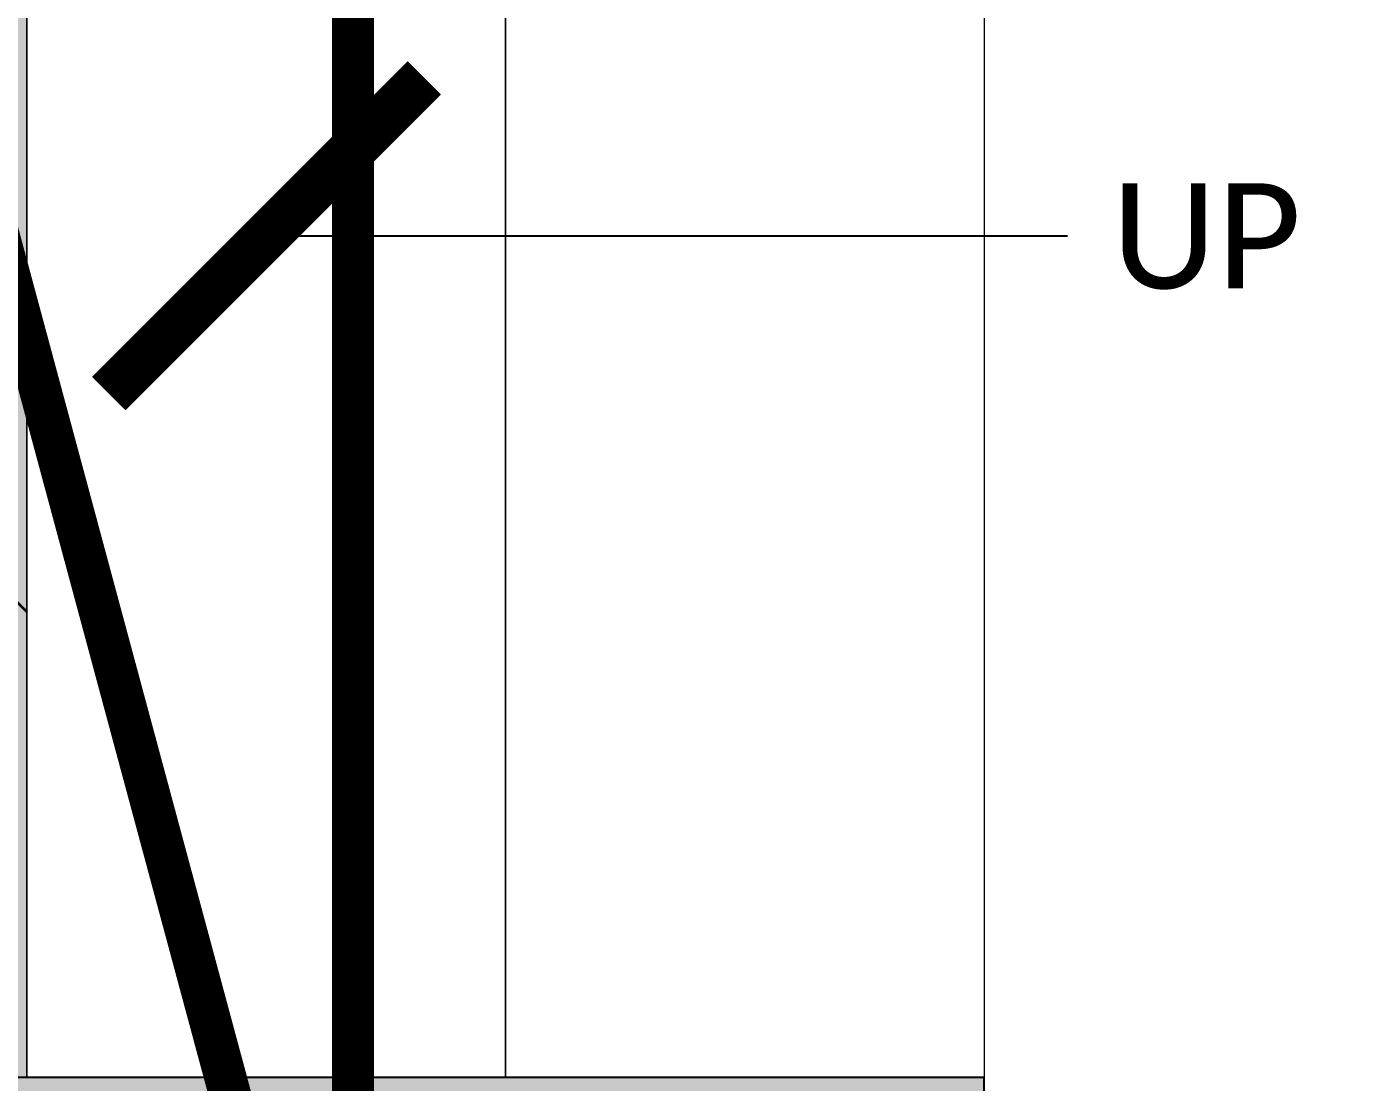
# Model space of a CAD drawing. Header units: millimetres. Extents: x -620 to 19192, y -4765 to 14690.
# Drawn here: x 13640 to 14915, y 8640 to 9644 of the extents above; entities that cross this region are included whole.
import ezdxf

# ---------------------------------------------------------------- set-up
doc = ezdxf.new("R2010")
doc.units = ezdxf.units.MM
doc.header["$LTSCALE"] = 150
doc.linetypes.add('1625E_Roof Plan$0$DASHED', pattern=[0.75, 0.5, -0.25])
for name, color, linetype in [('1625E_Roof Plan$0$ad-Secondary Roof', 6, 'Continuous'), ('ad-Arrow', 32, 'Continuous'), ('ad-Elevation 10', 8, 'Continuous'), ('ad-Text main', 7, 'Continuous')]:
    doc.layers.add(name, color=color, linetype=linetype)
doc.layers.add('ad-Landscape', color=7, linetype='Continuous', lineweight=35, true_color=0x007f00)
doc.layers.add('ad-Verandah', color=7, linetype='Continuous', true_color=0xa57c52)
doc.styles.add('6 U T S R N_Corridor-Basement$0$Standard', font='arial.ttf')
doc.styles.get("Standard").update_dxf_attribs({"font": 'calibril.ttf'})
doc.dimstyles.new('A-100-DIM-INT (MM-FT)', dxfattribs={"dimscale": 50, "dimtxt": 2.4, "dimasz": 1, "dimexe": 5, "dimexo": 100, "dimgap": 1, "dimtad": 0, "dimdec": 0, "dimdsep": 46, "dimtxsty": 'Standard', "dimblk": 'ARCHTICK', "dimcen": 0.025, "dimse1": 1, "dimse2": 1, "dimclrd": 256, "dimclre": 256, "dimclrt": 256, "dimazin": 2, "dimtfac": 1, "dimtdec": 0, "dimtix": 1, "dimtmove": 2, "dimatfit": 3, "dimldrblk": 'ARCHTICK', "dimfxl": 1, "dimtolj": 1, "dimtzin": 0, "dimarcsym": 0})

# ---------------------------------------------------------------- blocks, each defined once
blk = doc.blocks.new('_ArchTick')
at = {"color": 0, "linetype": 'ByBlock', "const_width": 0.15}
blk.add_lwpolyline([(-0.5, -0.5), (0.5, 0.5)], dxfattribs=at)
blk = doc.blocks.new('1625E_Roof Plan')
at = {"layer": '1625E_Roof Plan$0$ad-Secondary Roof', "linetype": '1625E_Roof Plan$0$DASHED', "ltscale": 2, "const_width": 40}
for points in [[(13950, 14220), (13138.3, 11207.5), (13950, 8195)], [(12570, 8195), (10022.5, 11207.5), (12570, 14220), (13950, 14220), (13950, 8195)]]:
    blk.add_lwpolyline(points, close=True, dxfattribs=at)
blk = doc.blocks.new('zw$959F')
at = {"transparency": 33554559}
h = blk.add_hatch(color=43, dxfattribs=at)
h.dxf.hatch_style = 1
h.paths.add_polyline_path([(0, 0), (1520, 0), (1520, -4975), (0, -4975)])
h = blk.add_hatch(color=256, dxfattribs=at)
h.dxf.hatch_style = 1
h.set_gradient(color1=(153, 204, 0), color2=(63, 127, 0), tint=1, name='INVSPHERICAL')
h.paths.add_polyline_path([(0, -8875), (2430, -8875), (2430, -4975), (0, -4975)])
h = blk.add_hatch(dxfattribs=at)
h.set_pattern_fill('GRASS', color=74)
h.set_pattern_definition([(90, (-1096435.541, 661200.024), (-17.96051224, 17.96051224), [4.7625, -31.1585245]), (45, (-1096435.54, 661200.024), (-17.96051224, 17.96051224), [4.7625, -20.6375]), (135, (-1096435.54, 661200.024), (-17.96051224, -17.96051224), [4.7625, -20.6375])])
h.paths.add_polyline_path([(0, -8875), (2430, -8875), (2430, -4975), (0, -4975)])
at = {"layer": 'ad-Landscape', "transparency": 33554687}
h = blk.add_hatch(dxfattribs=at)
h.set_pattern_fill('DOLMIT', color=44, scale=10, angle=270)
h.set_pattern_definition([(270, (-454666.75, 133732.39), (63.5, -1e-14), []), (315, (-454666.75, 133732.4), (126.999913, 126.999913), [89.80256, -179.60512])])
h.paths.add_polyline_path([(0, 0), (1520, 0), (1520, -4975), (0, -4975)])
at = {"layer": 'ad-Elevation 10'}
blk.add_lwpolyline([(0, -8875), (2430, -8875), (2430, -4975), (0, -4975)], close=True, dxfattribs=at)
at = {"layer": 'ad-Verandah', "lineweight": 9}
for points in [[(0, 0), (1520, 0), (1520, -4975), (0, -4975)], [(1975, -4975), (1520, -4975), (1520, -3375), (1975, -3375)], [(2430, -4975), (1975, -4975), (1975, -3375), (2430, -3375)]]:
    blk.add_lwpolyline(points, close=True, dxfattribs=at)
at = {"layer": 'ad-Text main', "insert": (2641.3, -4175.7, 0), "char_height": 100, "width": 207.6, "attachment_point": 5, "style": '6 U T S R N_Corridor-Basement$0$Standard', "bg_fill": 2}
blk.add_mtext('{\\fCalibri Light|b0|i0|c0|p34;UP}', dxfattribs=at)
at = {"layer": 'ad-Arrow'}
blk.add_leader([(1747.8, -4175), (2509.4, -4175)], dimstyle='A-100-DIM-INT (MM-FT)', override={"dimscale": 1, "dimasz": 300, "dimgap": 50, "dimtad": 0}, dxfattribs=at)

msp = doc.modelspace()

# ---------------------------------------------------------------- block references
at = {"layer": 'ad-Verandah'}
msp.add_blockref('zw$959F', (12120, 13620), dxfattribs=at)

# ---------------------------------------------------------------- next in the draw order: block references
msp.add_blockref('1625E_Roof Plan', (0, 0))

doc.saveas('drawing.dxf')
